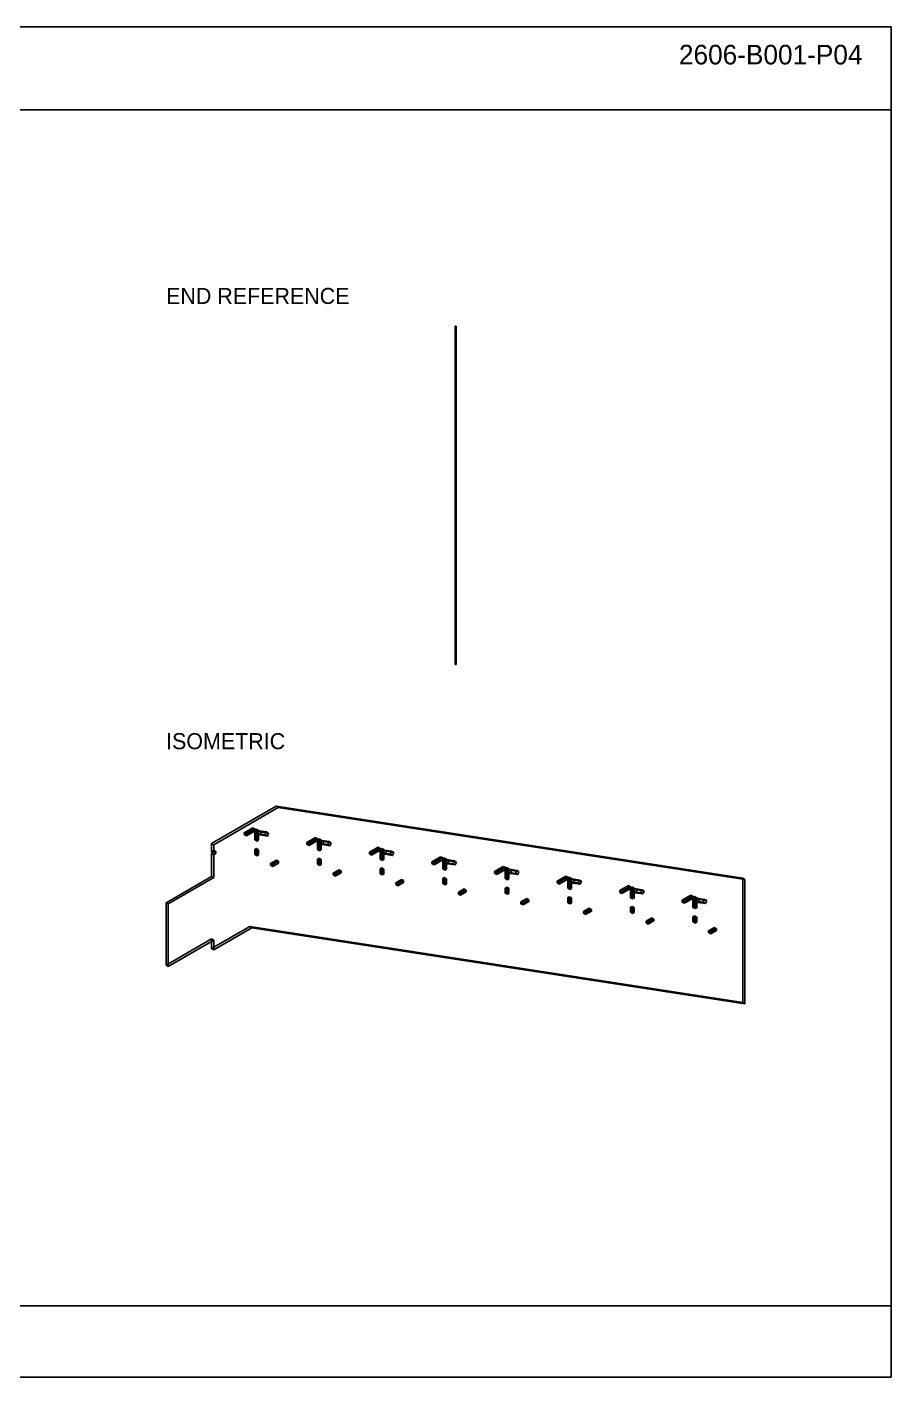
# Model space of a CAD drawing. Header units: inches. Extents: x 0.5 to 33.5, y 0.5 to 21.5.
# Drawn here: x 20.05 to 33.53, y 0.47 to 21.53 of the extents above; entities that cross this region are included whole.
import ezdxf
from ezdxf.enums import TextEntityAlignment as Align

# ---------------------------------------------------------------- set-up
doc = ezdxf.new("R2010")
doc.units = ezdxf.units.IN
doc.header["$MEASUREMENT"] = 0

msp = doc.modelspace()

# ---------------------------------------------------------------- linework, layer by layer
at = {"layer": 'OUTLINE'}
for p, q in [((0.472, 21.528), (33.528, 21.528)), ((33.528, 21.528), (33.528, 0.472)), ((0.472, 20.236), (33.528, 20.236)), ((26.728, 16.636), (26.728, 16.861)), ((26.728, 16.861), (26.744, 16.861)), ((26.728, 16.568), (26.728, 16.861)), ((26.744, 16.636), (26.744, 16.861)), ((26.744, 16.568), (26.744, 16.861)), ((26.728, 16.686), (26.744, 16.686)), ((26.728, 16.657), (26.728, 16.686)), ((26.728, 16.27), (26.728, 16.686)), ((26.728, 16.657), (26.744, 16.657)), ((26.728, 16.643), (26.728, 16.657)), ((26.728, 16.65), (26.744, 16.65)), ((26.728, 16.568), (26.728, 16.65)), ((26.728, 16.636), (26.728, 16.65)), ((26.728, 16.643), (26.744, 16.643)), ((26.728, 16.636), (26.728, 16.643)), ((26.728, 16.636), (26.744, 16.636)), ((26.728, 16.343), (26.728, 16.636)), ((26.728, 16.636), (26.744, 16.636)), ((26.744, 16.657), (26.744, 16.686)), ((26.744, 16.27), (26.744, 16.686)), ((26.744, 16.643), (26.744, 16.657)), ((26.744, 16.568), (26.744, 16.65)), ((26.744, 16.636), (26.744, 16.65)), ((26.744, 16.636), (26.744, 16.643)), ((26.744, 16.343), (26.744, 16.636)), ((26.728, 16.568), (26.744, 16.568)), ((26.728, 16.446), (26.744, 16.446)), ((26.728, 16.391), (26.728, 16.446)), ((26.728, 16.44), (26.728, 16.446)), ((26.728, 16.44), (26.744, 16.44)), ((26.728, 16.384), (26.728, 16.44)), ((26.744, 16.391), (26.744, 16.446)), ((26.744, 16.44), (26.744, 16.446)), ((26.744, 16.384), (26.744, 16.44)), ((26.728, 16.391), (26.744, 16.391)), ((26.728, 16.384), (26.728, 16.391)), ((26.728, 16.384), (26.744, 16.384)), ((26.728, 16.366), (26.744, 16.366)), ((26.728, 16.356), (26.728, 16.366)), ((26.728, 16.33), (26.728, 16.366)), ((26.728, 16.356), (26.744, 16.356)), ((26.728, 16.32), (26.728, 16.356)), ((26.728, 16.343), (26.744, 16.343)), ((26.728, 16.307), (26.728, 16.343)), ((26.728, 16.33), (26.744, 16.33)), ((26.728, 16.32), (26.728, 16.33)), ((26.728, 16.327), (26.744, 16.327)), ((26.728, 16.327), (26.744, 16.327)), ((26.728, 16.327), (26.728, 16.327)), ((26.728, 16.26), (26.728, 16.327)), ((26.728, 16.26), (26.728, 16.327)), ((26.728, 16.32), (26.744, 16.32)), ((26.728, 16.307), (26.744, 16.307)), ((26.728, 16.061), (26.728, 16.307)), ((26.728, 16.295), (26.744, 16.295)), ((26.728, 16.286), (26.728, 16.295)), ((26.728, 16.277), (26.728, 16.295)), ((26.728, 16.286), (26.744, 16.286)), ((26.728, 16.267), (26.728, 16.286)), ((26.728, 16.277), (26.744, 16.277)), ((26.728, 16.267), (26.728, 16.277)), ((26.728, 16.27), (26.744, 16.27)), ((26.728, 12.032), (26.728, 16.27)), ((26.728, 16.267), (26.744, 16.267)), ((26.728, 16.26), (26.744, 16.26)), ((26.728, 16.26), (26.728, 16.26)), ((26.728, 16.26), (26.744, 16.26)), ((26.744, 16.384), (26.744, 16.391)), ((26.744, 16.356), (26.744, 16.366)), ((26.744, 16.33), (26.744, 16.366)), ((26.744, 16.32), (26.744, 16.356)), ((26.744, 16.307), (26.744, 16.343)), ((26.744, 16.32), (26.744, 16.33)), ((26.744, 16.327), (26.744, 16.327)), ((26.744, 16.26), (26.744, 16.327)), ((26.744, 16.26), (26.744, 16.327)), ((26.744, 16.061), (26.744, 16.307)), ((26.744, 16.286), (26.744, 16.295)), ((26.744, 16.277), (26.744, 16.295)), ((26.744, 16.267), (26.744, 16.286)), ((26.744, 16.267), (26.744, 16.277)), ((26.744, 12.032), (26.744, 16.27)), ((26.744, 16.26), (26.744, 16.26)), ((26.728, 16.112), (26.744, 16.112)), ((26.728, 16.074), (26.728, 16.112)), ((26.728, 16.105), (26.728, 16.112)), ((26.728, 16.105), (26.744, 16.105)), ((26.728, 16.068), (26.728, 16.105)), ((26.728, 16.074), (26.744, 16.074)), ((26.728, 16.068), (26.728, 16.074)), ((26.728, 16.068), (26.744, 16.068)), ((26.728, 16.061), (26.744, 16.061)), ((26.728, 11.583), (26.728, 16.061)), ((26.744, 16.074), (26.744, 16.112)), ((26.744, 16.105), (26.744, 16.112)), ((26.744, 16.068), (26.744, 16.105)), ((26.744, 16.068), (26.744, 16.074)), ((26.744, 11.583), (26.744, 16.061)), ((26.728, 15.878), (26.744, 15.878)), ((26.728, 15.822), (26.728, 15.878)), ((26.728, 15.872), (26.728, 15.878)), ((26.728, 15.872), (26.744, 15.872)), ((26.728, 15.816), (26.728, 15.872)), ((26.728, 15.822), (26.744, 15.822)), ((26.728, 15.816), (26.728, 15.822)), ((26.728, 15.816), (26.744, 15.816)), ((26.728, 15.797), (26.744, 15.797)), ((26.728, 15.787), (26.728, 15.797)), ((26.728, 15.761), (26.728, 15.797)), ((26.744, 15.822), (26.744, 15.878)), ((26.744, 15.872), (26.744, 15.878)), ((26.744, 15.816), (26.744, 15.872)), ((26.744, 15.816), (26.744, 15.822)), ((26.744, 15.787), (26.744, 15.797)), ((26.744, 15.761), (26.744, 15.797)), ((26.728, 15.787), (26.744, 15.787)), ((26.728, 15.751), (26.728, 15.787)), ((26.728, 15.761), (26.744, 15.761)), ((26.728, 15.751), (26.728, 15.761)), ((26.728, 15.759), (26.744, 15.759)), ((26.728, 15.758), (26.728, 15.759)), ((26.728, 15.692), (26.728, 15.759)), ((26.728, 15.758), (26.744, 15.758)), ((26.728, 15.692), (26.728, 15.758)), ((26.728, 15.751), (26.744, 15.751)), ((26.728, 15.727), (26.744, 15.727)), ((26.728, 15.717), (26.728, 15.727)), ((26.728, 15.709), (26.728, 15.727)), ((26.728, 15.717), (26.744, 15.717)), ((26.728, 15.699), (26.728, 15.717)), ((26.728, 15.709), (26.744, 15.709)), ((26.728, 15.699), (26.728, 15.709)), ((26.728, 15.699), (26.744, 15.699)), ((26.728, 15.692), (26.744, 15.692)), ((26.728, 15.692), (26.728, 15.692)), ((26.728, 15.692), (26.744, 15.692)), ((26.744, 15.751), (26.744, 15.787)), ((26.744, 15.751), (26.744, 15.761)), ((26.744, 15.758), (26.744, 15.759)), ((26.744, 15.692), (26.744, 15.759)), ((26.744, 15.692), (26.744, 15.758)), ((26.744, 15.717), (26.744, 15.727)), ((26.744, 15.709), (26.744, 15.727)), ((26.744, 15.699), (26.744, 15.717)), ((26.744, 15.699), (26.744, 15.709)), ((26.744, 15.692), (26.744, 15.692)), ((26.728, 15.543), (26.744, 15.543)), ((26.728, 15.506), (26.728, 15.543)), ((26.728, 15.537), (26.728, 15.543)), ((26.728, 15.537), (26.744, 15.537)), ((26.728, 15.5), (26.728, 15.537)), ((26.728, 15.506), (26.744, 15.506)), ((26.728, 15.5), (26.728, 15.506)), ((26.728, 15.5), (26.744, 15.5)), ((26.744, 15.506), (26.744, 15.543)), ((26.744, 15.537), (26.744, 15.543)), ((26.744, 15.5), (26.744, 15.537)), ((26.744, 15.5), (26.744, 15.506)), ((26.728, 15.31), (26.744, 15.31)), ((26.728, 15.254), (26.728, 15.31)), ((26.728, 15.303), (26.728, 15.31)), ((26.728, 15.303), (26.744, 15.303)), ((26.728, 15.247), (26.728, 15.303)), ((26.728, 15.254), (26.744, 15.254)), ((26.728, 15.247), (26.728, 15.254)), ((26.728, 15.247), (26.744, 15.247)), ((26.728, 15.229), (26.744, 15.229)), ((26.728, 15.219), (26.728, 15.229)), ((26.728, 15.193), (26.728, 15.229)), ((26.728, 15.219), (26.744, 15.219)), ((26.728, 15.183), (26.728, 15.219)), ((26.728, 15.193), (26.744, 15.193)), ((26.728, 15.183), (26.728, 15.193)), ((26.728, 15.19), (26.744, 15.19)), ((26.728, 15.19), (26.744, 15.19)), ((26.728, 15.19), (26.728, 15.19)), ((26.728, 15.123), (26.728, 15.19)), ((26.728, 15.124), (26.728, 15.19)), ((26.728, 15.183), (26.744, 15.183)), ((26.744, 15.254), (26.744, 15.31)), ((26.744, 15.303), (26.744, 15.31)), ((26.744, 15.247), (26.744, 15.303)), ((26.744, 15.247), (26.744, 15.254)), ((26.744, 15.219), (26.744, 15.229)), ((26.744, 15.193), (26.744, 15.229)), ((26.744, 15.183), (26.744, 15.219)), ((26.744, 15.183), (26.744, 15.193)), ((26.744, 15.19), (26.744, 15.19)), ((26.744, 15.123), (26.744, 15.19)), ((26.744, 15.124), (26.744, 15.19)), ((26.728, 15.159), (26.744, 15.159)), ((26.728, 15.149), (26.728, 15.159)), ((26.728, 15.141), (26.728, 15.159)), ((26.728, 15.149), (26.744, 15.149)), ((26.728, 15.131), (26.728, 15.149)), ((26.728, 15.141), (26.744, 15.141)), ((26.728, 15.131), (26.728, 15.141)), ((26.728, 15.131), (26.744, 15.131)), ((26.728, 15.123), (26.728, 15.124)), ((26.728, 15.124), (26.744, 15.124)), ((26.728, 15.123), (26.744, 15.123)), ((26.728, 14.975), (26.744, 14.975)), ((26.728, 14.938), (26.728, 14.975)), ((26.728, 14.969), (26.728, 14.975)), ((26.728, 14.969), (26.744, 14.969)), ((26.728, 14.931), (26.728, 14.969)), ((26.744, 15.149), (26.744, 15.159)), ((26.744, 15.141), (26.744, 15.159)), ((26.744, 15.131), (26.744, 15.149)), ((26.744, 15.131), (26.744, 15.141)), ((26.744, 15.123), (26.744, 15.124)), ((26.744, 14.938), (26.744, 14.975)), ((26.744, 14.969), (26.744, 14.975)), ((26.744, 14.931), (26.744, 14.969)), ((26.728, 14.938), (26.744, 14.938)), ((26.728, 14.931), (26.728, 14.938)), ((26.728, 14.931), (26.744, 14.931)), ((26.728, 14.741), (26.744, 14.741)), ((26.728, 14.686), (26.728, 14.741)), ((26.728, 14.735), (26.728, 14.741)), ((26.744, 14.931), (26.744, 14.938)), ((26.744, 14.686), (26.744, 14.741)), ((26.744, 14.735), (26.744, 14.741)), ((26.728, 14.735), (26.744, 14.735)), ((26.728, 14.679), (26.728, 14.735)), ((26.728, 14.686), (26.744, 14.686)), ((26.728, 14.679), (26.728, 14.686)), ((26.728, 14.679), (26.744, 14.679)), ((26.728, 14.661), (26.744, 14.661)), ((26.728, 14.651), (26.728, 14.661)), ((26.728, 14.625), (26.728, 14.661)), ((26.728, 14.651), (26.744, 14.651)), ((26.728, 14.615), (26.728, 14.651)), ((26.728, 14.625), (26.744, 14.625)), ((26.728, 14.615), (26.728, 14.625)), ((26.728, 14.622), (26.728, 14.622)), ((26.728, 14.622), (26.744, 14.622)), ((26.728, 14.622), (26.744, 14.622)), ((26.728, 14.555), (26.728, 14.622)), ((26.728, 14.555), (26.728, 14.622)), ((26.728, 14.615), (26.744, 14.615)), ((26.728, 14.59), (26.744, 14.59)), ((26.728, 14.581), (26.728, 14.59)), ((26.728, 14.572), (26.728, 14.59)), ((26.728, 14.581), (26.744, 14.581)), ((26.728, 14.562), (26.728, 14.581)), ((26.728, 14.572), (26.744, 14.572)), ((26.728, 14.562), (26.728, 14.572)), ((26.728, 14.562), (26.744, 14.562)), ((26.728, 14.555), (26.744, 14.555)), ((26.728, 14.555), (26.744, 14.555)), ((26.728, 14.555), (26.728, 14.555)), ((26.744, 14.679), (26.744, 14.735)), ((26.744, 14.679), (26.744, 14.686)), ((26.744, 14.651), (26.744, 14.661)), ((26.744, 14.625), (26.744, 14.661)), ((26.744, 14.615), (26.744, 14.651)), ((26.744, 14.615), (26.744, 14.625)), ((26.744, 14.622), (26.744, 14.622)), ((26.744, 14.555), (26.744, 14.622)), ((26.744, 14.555), (26.744, 14.622)), ((26.744, 14.581), (26.744, 14.59)), ((26.744, 14.572), (26.744, 14.59)), ((26.744, 14.562), (26.744, 14.581)), ((26.744, 14.562), (26.744, 14.572)), ((26.744, 14.555), (26.744, 14.555)), ((26.728, 14.407), (26.744, 14.407)), ((26.728, 14.369), (26.728, 14.407)), ((26.728, 14.4), (26.728, 14.407)), ((26.728, 14.4), (26.744, 14.4)), ((26.728, 14.363), (26.728, 14.4)), ((26.728, 14.369), (26.744, 14.369)), ((26.728, 14.363), (26.728, 14.369)), ((26.728, 14.363), (26.744, 14.363)), ((26.744, 14.369), (26.744, 14.407)), ((26.744, 14.4), (26.744, 14.407)), ((26.744, 14.363), (26.744, 14.4)), ((26.744, 14.363), (26.744, 14.369)), ((26.728, 14.173), (26.744, 14.173)), ((26.728, 14.117), (26.728, 14.173)), ((26.728, 14.167), (26.728, 14.173)), ((26.728, 14.167), (26.744, 14.167)), ((26.728, 14.111), (26.728, 14.167)), ((26.728, 14.117), (26.744, 14.117)), ((26.728, 14.111), (26.728, 14.117)), ((26.728, 14.111), (26.744, 14.111)), ((26.744, 14.117), (26.744, 14.173)), ((26.744, 14.167), (26.744, 14.173)), ((26.744, 14.111), (26.744, 14.167)), ((26.744, 14.111), (26.744, 14.117)), ((26.728, 14.092), (26.744, 14.092)), ((26.728, 14.082), (26.728, 14.092)), ((26.728, 14.056), (26.728, 14.092)), ((26.728, 14.082), (26.744, 14.082)), ((26.728, 14.046), (26.728, 14.082)), ((26.728, 14.056), (26.744, 14.056)), ((26.728, 14.046), (26.728, 14.056)), ((26.728, 14.054), (26.744, 14.054)), ((26.728, 14.053), (26.728, 14.054)), ((26.728, 13.987), (26.728, 14.054)), ((26.728, 14.053), (26.744, 14.053)), ((26.728, 13.987), (26.728, 14.053)), ((26.728, 14.046), (26.744, 14.046)), ((26.728, 14.022), (26.744, 14.022)), ((26.728, 14.012), (26.728, 14.022)), ((26.728, 14.004), (26.728, 14.022)), ((26.728, 14.012), (26.744, 14.012)), ((26.728, 13.994), (26.728, 14.012)), ((26.728, 14.004), (26.744, 14.004)), ((26.728, 13.994), (26.728, 14.004)), ((26.728, 13.994), (26.744, 13.994)), ((26.728, 13.987), (26.744, 13.987)), ((26.728, 13.987), (26.728, 13.987)), ((26.728, 13.987), (26.744, 13.987)), ((26.744, 14.082), (26.744, 14.092)), ((26.744, 14.056), (26.744, 14.092)), ((26.744, 14.046), (26.744, 14.082)), ((26.744, 14.046), (26.744, 14.056)), ((26.744, 14.053), (26.744, 14.054)), ((26.744, 13.987), (26.744, 14.054)), ((26.744, 13.987), (26.744, 14.053)), ((26.744, 14.012), (26.744, 14.022)), ((26.744, 14.004), (26.744, 14.022)), ((26.744, 13.994), (26.744, 14.012)), ((26.744, 13.994), (26.744, 14.004)), ((26.744, 13.987), (26.744, 13.987)), ((26.728, 13.838), (26.744, 13.838)), ((26.728, 13.801), (26.728, 13.838)), ((26.728, 13.832), (26.728, 13.838)), ((26.728, 13.832), (26.744, 13.832)), ((26.728, 13.795), (26.728, 13.832)), ((26.728, 13.801), (26.744, 13.801)), ((26.728, 13.795), (26.728, 13.801)), ((26.728, 13.795), (26.744, 13.795)), ((26.744, 13.801), (26.744, 13.838)), ((26.744, 13.832), (26.744, 13.838)), ((26.744, 13.795), (26.744, 13.832)), ((26.744, 13.795), (26.744, 13.801)), ((26.728, 13.605), (26.744, 13.605)), ((26.728, 13.549), (26.728, 13.605)), ((26.728, 13.598), (26.728, 13.605)), ((26.728, 13.598), (26.744, 13.598)), ((26.728, 13.542), (26.728, 13.598)), ((26.728, 13.549), (26.744, 13.549)), ((26.728, 13.542), (26.728, 13.549)), ((26.728, 13.542), (26.744, 13.542)), ((26.728, 13.524), (26.744, 13.524)), ((26.728, 13.514), (26.728, 13.524)), ((26.728, 13.488), (26.728, 13.524)), ((26.728, 13.514), (26.744, 13.514)), ((26.728, 13.478), (26.728, 13.514)), ((26.728, 13.488), (26.744, 13.488)), ((26.728, 13.478), (26.728, 13.488)), ((26.728, 13.485), (26.744, 13.485)), ((26.728, 13.485), (26.744, 13.485)), ((26.728, 13.485), (26.728, 13.485)), ((26.728, 13.418), (26.728, 13.485)), ((26.728, 13.419), (26.728, 13.485)), ((26.728, 13.478), (26.744, 13.478)), ((26.744, 13.549), (26.744, 13.605)), ((26.744, 13.598), (26.744, 13.605)), ((26.744, 13.542), (26.744, 13.598)), ((26.744, 13.542), (26.744, 13.549)), ((26.744, 13.514), (26.744, 13.524)), ((26.744, 13.488), (26.744, 13.524)), ((26.744, 13.478), (26.744, 13.514)), ((26.744, 13.478), (26.744, 13.488)), ((26.744, 13.485), (26.744, 13.485)), ((26.744, 13.418), (26.744, 13.485)), ((26.744, 13.419), (26.744, 13.485)), ((26.728, 13.454), (26.744, 13.454)), ((26.728, 13.444), (26.728, 13.454)), ((26.728, 13.436), (26.728, 13.454)), ((26.728, 13.444), (26.744, 13.444)), ((26.728, 13.426), (26.728, 13.444)), ((26.728, 13.436), (26.744, 13.436)), ((26.728, 13.426), (26.728, 13.436)), ((26.728, 13.426), (26.744, 13.426)), ((26.728, 13.418), (26.728, 13.419)), ((26.728, 13.419), (26.744, 13.419)), ((26.728, 13.418), (26.744, 13.418)), ((26.728, 13.27), (26.744, 13.27)), ((26.728, 13.233), (26.728, 13.27)), ((26.728, 13.264), (26.728, 13.27)), ((26.744, 13.444), (26.744, 13.454)), ((26.744, 13.436), (26.744, 13.454)), ((26.744, 13.426), (26.744, 13.444)), ((26.744, 13.426), (26.744, 13.436)), ((26.744, 13.418), (26.744, 13.419)), ((26.744, 13.233), (26.744, 13.27)), ((26.744, 13.264), (26.744, 13.27)), ((26.728, 13.264), (26.744, 13.264)), ((26.728, 13.226), (26.728, 13.264)), ((26.728, 13.233), (26.744, 13.233)), ((26.728, 13.226), (26.728, 13.233)), ((26.728, 13.226), (26.744, 13.226)), ((26.744, 13.226), (26.744, 13.264)), ((26.744, 13.226), (26.744, 13.233)), ((26.728, 13.036), (26.744, 13.036)), ((26.728, 12.981), (26.728, 13.036)), ((26.728, 13.03), (26.728, 13.036)), ((26.728, 13.03), (26.744, 13.03)), ((26.728, 12.974), (26.728, 13.03)), ((26.728, 12.981), (26.744, 12.981)), ((26.728, 12.974), (26.728, 12.981)), ((26.728, 12.974), (26.744, 12.974)), ((26.728, 12.956), (26.744, 12.956)), ((26.728, 12.946), (26.728, 12.956)), ((26.728, 12.92), (26.728, 12.956)), ((26.728, 12.946), (26.744, 12.946)), ((26.728, 12.91), (26.728, 12.946)), ((26.728, 12.92), (26.744, 12.92)), ((26.728, 12.91), (26.728, 12.92)), ((26.728, 12.917), (26.744, 12.917)), ((26.728, 12.917), (26.744, 12.917)), ((26.728, 12.917), (26.728, 12.917)), ((26.728, 12.85), (26.728, 12.917)), ((26.728, 12.85), (26.728, 12.917)), ((26.728, 12.91), (26.744, 12.91)), ((26.728, 12.885), (26.744, 12.885)), ((26.728, 12.876), (26.728, 12.885)), ((26.728, 12.867), (26.728, 12.885)), ((26.728, 12.876), (26.744, 12.876)), ((26.728, 12.857), (26.728, 12.876)), ((26.728, 12.867), (26.744, 12.867)), ((26.728, 12.857), (26.728, 12.867)), ((26.728, 12.857), (26.744, 12.857)), ((26.728, 12.85), (26.744, 12.85)), ((26.728, 12.85), (26.728, 12.85)), ((26.728, 12.85), (26.744, 12.85)), ((26.744, 12.981), (26.744, 13.036)), ((26.744, 13.03), (26.744, 13.036)), ((26.744, 12.974), (26.744, 13.03)), ((26.744, 12.974), (26.744, 12.981)), ((26.744, 12.946), (26.744, 12.956)), ((26.744, 12.92), (26.744, 12.956)), ((26.744, 12.91), (26.744, 12.946)), ((26.744, 12.91), (26.744, 12.92)), ((26.744, 12.917), (26.744, 12.917)), ((26.744, 12.85), (26.744, 12.917)), ((26.744, 12.85), (26.744, 12.917)), ((26.744, 12.876), (26.744, 12.885)), ((26.744, 12.867), (26.744, 12.885)), ((26.744, 12.857), (26.744, 12.876)), ((26.744, 12.857), (26.744, 12.867)), ((26.744, 12.85), (26.744, 12.85)), ((26.728, 12.702), (26.744, 12.702)), ((26.728, 12.664), (26.728, 12.702)), ((26.728, 12.695), (26.728, 12.702)), ((26.728, 12.695), (26.744, 12.695)), ((26.728, 12.658), (26.728, 12.695)), ((26.728, 12.664), (26.744, 12.664)), ((26.728, 12.658), (26.728, 12.664)), ((26.728, 12.658), (26.744, 12.658)), ((26.744, 12.664), (26.744, 12.702)), ((26.744, 12.695), (26.744, 12.702)), ((26.744, 12.658), (26.744, 12.695)), ((26.744, 12.658), (26.744, 12.664)), ((26.728, 12.468), (26.744, 12.468)), ((26.728, 12.412), (26.728, 12.468)), ((26.728, 12.462), (26.728, 12.468)), ((26.728, 12.462), (26.744, 12.462)), ((26.728, 12.406), (26.728, 12.462)), ((26.744, 12.412), (26.744, 12.468)), ((26.744, 12.462), (26.744, 12.468)), ((26.744, 12.406), (26.744, 12.462)), ((26.728, 12.412), (26.744, 12.412)), ((26.728, 12.406), (26.728, 12.412)), ((26.728, 12.406), (26.744, 12.406)), ((26.728, 12.387), (26.744, 12.387)), ((26.728, 12.377), (26.728, 12.387)), ((26.728, 12.351), (26.728, 12.387)), ((26.728, 12.377), (26.744, 12.377)), ((26.728, 12.341), (26.728, 12.377)), ((26.728, 12.351), (26.744, 12.351)), ((26.728, 12.341), (26.728, 12.351)), ((26.728, 12.349), (26.744, 12.349)), ((26.728, 12.348), (26.728, 12.349)), ((26.728, 12.282), (26.728, 12.349)), ((26.728, 12.348), (26.744, 12.348)), ((26.728, 12.282), (26.728, 12.348)), ((26.728, 12.341), (26.744, 12.341)), ((26.728, 12.317), (26.744, 12.317)), ((26.728, 12.307), (26.728, 12.317)), ((26.728, 12.299), (26.728, 12.317)), ((26.728, 12.307), (26.744, 12.307)), ((26.728, 12.289), (26.728, 12.307)), ((26.728, 12.299), (26.744, 12.299)), ((26.728, 12.289), (26.728, 12.299)), ((26.728, 12.289), (26.744, 12.289)), ((26.728, 12.282), (26.744, 12.282)), ((26.728, 12.282), (26.744, 12.282)), ((26.728, 12.282), (26.728, 12.282)), ((26.744, 12.406), (26.744, 12.412)), ((26.744, 12.377), (26.744, 12.387)), ((26.744, 12.351), (26.744, 12.387)), ((26.744, 12.341), (26.744, 12.377)), ((26.744, 12.341), (26.744, 12.351)), ((26.744, 12.348), (26.744, 12.349)), ((26.744, 12.282), (26.744, 12.349)), ((26.744, 12.282), (26.744, 12.348)), ((26.744, 12.307), (26.744, 12.317)), ((26.744, 12.299), (26.744, 12.317)), ((26.744, 12.289), (26.744, 12.307)), ((26.744, 12.289), (26.744, 12.299)), ((26.744, 12.282), (26.744, 12.282)), ((26.728, 12.133), (26.744, 12.133)), ((26.728, 12.096), (26.728, 12.133)), ((26.728, 12.127), (26.728, 12.133)), ((26.728, 12.127), (26.744, 12.127)), ((26.728, 12.09), (26.728, 12.127)), ((26.728, 12.096), (26.744, 12.096)), ((26.728, 12.09), (26.728, 12.096)), ((26.728, 12.09), (26.744, 12.09)), ((26.728, 12.032), (26.744, 12.032)), ((26.728, 11.583), (26.728, 12.032)), ((26.744, 12.096), (26.744, 12.133)), ((26.744, 12.127), (26.744, 12.133)), ((26.744, 12.09), (26.744, 12.127)), ((26.744, 12.09), (26.744, 12.096)), ((26.744, 11.583), (26.744, 12.032)), ((26.728, 11.583), (26.744, 11.583)), ((23.938, 9.373), (22.932, 8.792)), ((23.972, 9.354), (22.965, 8.773)), ((23.938, 9.373), (23.972, 9.354)), ((31.217, 8.253), (23.938, 9.373)), ((31.25, 8.234), (23.972, 9.354)), ((23.576, 9.037), (23.441, 8.959)), ((23.576, 9.009), (23.441, 8.931)), ((23.441, 8.959), (23.475, 8.94)), ((23.441, 8.931), (23.441, 8.959)), ((23.441, 8.931), (23.475, 8.912)), ((23.609, 9.018), (23.475, 8.94)), ((23.609, 8.99), (23.475, 8.912)), ((23.475, 8.912), (23.475, 8.94)), ((23.576, 9.037), (23.609, 9.018)), ((23.576, 9.009), (23.576, 9.037)), ((23.576, 9.009), (23.609, 8.99)), ((23.632, 9.018), (23.608, 9.004)), ((23.608, 9.004), (23.641, 8.985)), ((23.608, 8.848), (23.608, 9.004)), ((23.632, 8.862), (23.608, 8.848)), ((23.608, 8.848), (23.641, 8.829)), ((23.609, 8.99), (23.609, 9.018)), ((23.632, 9.018), (23.665, 8.998)), ((23.632, 8.862), (23.632, 9.018)), ((23.632, 8.862), (23.665, 8.843)), ((23.665, 8.998), (23.641, 8.985)), ((23.641, 8.829), (23.641, 8.985)), ((23.654, 8.945), (23.673, 8.991)), ((23.654, 8.945), (23.687, 8.926)), ((23.769, 8.927), (23.654, 8.945)), ((23.665, 8.843), (23.665, 8.998)), ((23.673, 8.991), (23.706, 8.972)), ((23.788, 8.974), (23.673, 8.991)), ((23.687, 8.926), (23.706, 8.972)), ((23.802, 8.908), (23.687, 8.926)), ((23.821, 8.954), (23.706, 8.972)), ((23.769, 8.927), (23.788, 8.974)), ((23.769, 8.927), (23.802, 8.908)), ((23.788, 8.974), (23.821, 8.954)), ((23.802, 8.908), (23.821, 8.954)), ((24.552, 8.887), (24.417, 8.809)), ((24.552, 8.859), (24.417, 8.781)), ((24.585, 8.868), (24.451, 8.79)), ((24.552, 8.887), (24.585, 8.868)), ((24.552, 8.859), (24.552, 8.887)), ((24.552, 8.859), (24.585, 8.84)), ((24.608, 8.868), (24.584, 8.854)), ((24.584, 8.854), (24.617, 8.834)), ((24.584, 8.698), (24.584, 8.854)), ((24.585, 8.84), (24.585, 8.868)), ((24.608, 8.868), (24.641, 8.848)), ((24.608, 8.712), (24.608, 8.868)), ((24.641, 8.848), (24.617, 8.834)), ((24.641, 8.693), (24.641, 8.848)), ((22.932, 8.792), (22.965, 8.773)), ((22.932, 8.665), (22.932, 8.792)), ((22.966, 8.685), (22.932, 8.665)), ((22.932, 8.665), (22.965, 8.646)), ((22.966, 8.657), (22.932, 8.637)), ((22.932, 8.637), (22.965, 8.618)), ((22.932, 8.28), (22.932, 8.637)), ((22.965, 8.646), (22.965, 8.773)), ((22.999, 8.666), (22.965, 8.646)), ((22.999, 8.638), (22.965, 8.618)), ((22.966, 8.685), (22.999, 8.666)), ((22.966, 8.657), (22.966, 8.685)), ((22.966, 8.657), (22.999, 8.638)), ((22.999, 8.638), (22.999, 8.666)), ((23.632, 8.714), (23.608, 8.7)), ((23.608, 8.7), (23.641, 8.681)), ((23.608, 8.621), (23.608, 8.7)), ((23.632, 8.635), (23.608, 8.621)), ((23.632, 8.714), (23.665, 8.695)), ((23.632, 8.635), (23.632, 8.714)), ((23.632, 8.635), (23.665, 8.616)), ((23.665, 8.843), (23.641, 8.829)), ((23.665, 8.695), (23.641, 8.681)), ((23.641, 8.602), (23.641, 8.681)), ((23.665, 8.616), (23.665, 8.695)), ((24.417, 8.809), (24.451, 8.79)), ((24.417, 8.781), (24.417, 8.809)), ((24.417, 8.781), (24.451, 8.762)), ((24.585, 8.84), (24.451, 8.762)), ((24.451, 8.762), (24.451, 8.79)), ((24.608, 8.712), (24.584, 8.698)), ((24.584, 8.698), (24.617, 8.679)), ((24.608, 8.712), (24.641, 8.693)), ((24.617, 8.679), (24.617, 8.834)), ((24.641, 8.693), (24.617, 8.679)), ((24.63, 8.795), (24.649, 8.841)), ((24.63, 8.795), (24.663, 8.776)), ((24.745, 8.777), (24.63, 8.795)), ((24.649, 8.841), (24.682, 8.822)), ((24.764, 8.823), (24.649, 8.841)), ((24.663, 8.776), (24.682, 8.822)), ((24.778, 8.758), (24.663, 8.776)), ((24.797, 8.804), (24.682, 8.822)), ((24.745, 8.777), (24.764, 8.823)), ((24.745, 8.777), (24.778, 8.758)), ((24.764, 8.823), (24.797, 8.804)), ((24.778, 8.758), (24.797, 8.804)), ((25.528, 8.737), (25.393, 8.659)), ((25.528, 8.709), (25.393, 8.631)), ((25.393, 8.659), (25.427, 8.639)), ((25.393, 8.631), (25.393, 8.659)), ((25.561, 8.717), (25.427, 8.639)), ((25.561, 8.69), (25.427, 8.612)), ((25.427, 8.612), (25.427, 8.639)), ((25.528, 8.737), (25.561, 8.717)), ((25.528, 8.709), (25.528, 8.737)), ((25.528, 8.709), (25.561, 8.69)), ((25.584, 8.717), (25.56, 8.704)), ((25.56, 8.704), (25.593, 8.684)), ((25.56, 8.548), (25.56, 8.704)), ((25.561, 8.69), (25.561, 8.717)), ((25.584, 8.717), (25.617, 8.698)), ((25.584, 8.562), (25.584, 8.717)), ((25.617, 8.698), (25.593, 8.684)), ((25.593, 8.529), (25.593, 8.684)), ((25.606, 8.645), (25.625, 8.691)), ((25.606, 8.645), (25.639, 8.626)), ((25.721, 8.627), (25.606, 8.645)), ((25.617, 8.542), (25.617, 8.698)), ((25.625, 8.691), (25.658, 8.672)), ((25.74, 8.673), (25.625, 8.691)), ((25.639, 8.626), (25.658, 8.672)), ((25.773, 8.654), (25.658, 8.672)), ((25.721, 8.627), (25.74, 8.673)), ((25.74, 8.673), (25.773, 8.654)), ((25.754, 8.608), (25.773, 8.654)), ((22.965, 8.261), (22.965, 8.618)), ((23.608, 8.621), (23.641, 8.602)), ((23.665, 8.616), (23.641, 8.602)), ((23.942, 8.535), (23.852, 8.482)), ((23.942, 8.507), (23.852, 8.455)), ((23.852, 8.482), (23.885, 8.463)), ((23.852, 8.455), (23.852, 8.482)), ((23.852, 8.455), (23.885, 8.435)), ((23.975, 8.515), (23.885, 8.463)), ((23.975, 8.488), (23.885, 8.435)), ((23.885, 8.435), (23.885, 8.463)), ((23.942, 8.535), (23.975, 8.515)), ((23.942, 8.507), (23.942, 8.535)), ((23.942, 8.507), (23.975, 8.488)), ((23.975, 8.488), (23.975, 8.515)), ((24.608, 8.564), (24.584, 8.55)), ((24.584, 8.55), (24.617, 8.531)), ((24.584, 8.471), (24.584, 8.55)), ((24.608, 8.485), (24.584, 8.471)), ((24.584, 8.471), (24.617, 8.452)), ((24.608, 8.564), (24.641, 8.544)), ((24.608, 8.485), (24.608, 8.564)), ((24.608, 8.485), (24.641, 8.466)), ((24.641, 8.544), (24.617, 8.531)), ((24.617, 8.452), (24.617, 8.531)), ((24.641, 8.466), (24.617, 8.452)), ((24.641, 8.466), (24.641, 8.544)), ((25.393, 8.631), (25.427, 8.612)), ((25.584, 8.562), (25.56, 8.548)), ((25.56, 8.548), (25.593, 8.529)), ((25.584, 8.562), (25.617, 8.542)), ((25.617, 8.542), (25.593, 8.529)), ((25.754, 8.608), (25.639, 8.626)), ((25.721, 8.627), (25.754, 8.608)), ((26.504, 8.586), (26.369, 8.508)), ((26.504, 8.559), (26.369, 8.481)), ((26.369, 8.508), (26.403, 8.489)), ((26.369, 8.481), (26.369, 8.508)), ((26.369, 8.481), (26.403, 8.462)), ((26.537, 8.567), (26.403, 8.489)), ((26.537, 8.539), (26.403, 8.462)), ((26.403, 8.462), (26.403, 8.489)), ((26.504, 8.586), (26.537, 8.567)), ((26.504, 8.559), (26.504, 8.586)), ((26.504, 8.559), (26.537, 8.539)), ((26.56, 8.567), (26.536, 8.553)), ((26.536, 8.553), (26.569, 8.534)), ((26.536, 8.398), (26.536, 8.553)), ((26.537, 8.539), (26.537, 8.567)), ((26.56, 8.567), (26.593, 8.548)), ((26.56, 8.411), (26.56, 8.567)), ((26.593, 8.548), (26.569, 8.534)), ((26.569, 8.378), (26.569, 8.534)), ((26.582, 8.495), (26.601, 8.541)), ((26.582, 8.495), (26.615, 8.475)), ((26.697, 8.477), (26.582, 8.495)), ((26.593, 8.392), (26.593, 8.548)), ((26.601, 8.541), (26.634, 8.522)), ((26.716, 8.523), (26.601, 8.541)), ((26.615, 8.475), (26.634, 8.522)), ((26.73, 8.458), (26.615, 8.475)), ((26.749, 8.504), (26.634, 8.522)), ((26.697, 8.477), (26.716, 8.523)), ((26.697, 8.477), (26.73, 8.458)), ((26.716, 8.523), (26.749, 8.504)), ((26.73, 8.458), (26.749, 8.504)), ((27.48, 8.436), (27.345, 8.358)), ((27.48, 8.436), (27.513, 8.417)), ((27.48, 8.409), (27.48, 8.436)), ((22.932, 8.28), (22.222, 7.87)), ((22.965, 8.261), (22.255, 7.851)), ((22.932, 8.28), (22.965, 8.261)), ((24.918, 8.384), (24.828, 8.332)), ((24.918, 8.357), (24.828, 8.304)), ((24.828, 8.332), (24.861, 8.313)), ((24.828, 8.304), (24.828, 8.332)), ((24.828, 8.304), (24.861, 8.285)), ((24.951, 8.365), (24.861, 8.313)), ((24.951, 8.337), (24.861, 8.285)), ((24.861, 8.285), (24.861, 8.313)), ((24.918, 8.384), (24.951, 8.365)), ((24.918, 8.357), (24.918, 8.384)), ((24.918, 8.357), (24.951, 8.337)), ((24.951, 8.337), (24.951, 8.365)), ((25.584, 8.413), (25.56, 8.4)), ((25.56, 8.4), (25.593, 8.38)), ((25.56, 8.321), (25.56, 8.4)), ((25.584, 8.335), (25.56, 8.321)), ((25.56, 8.321), (25.593, 8.302)), ((25.584, 8.413), (25.617, 8.394)), ((25.584, 8.335), (25.584, 8.413)), ((25.584, 8.335), (25.617, 8.315)), ((25.617, 8.394), (25.593, 8.38)), ((25.593, 8.302), (25.593, 8.38)), ((25.617, 8.315), (25.593, 8.302)), ((25.617, 8.315), (25.617, 8.394)), ((25.894, 8.234), (25.804, 8.182)), ((25.927, 8.215), (25.837, 8.163)), ((25.894, 8.234), (25.927, 8.215)), ((25.894, 8.207), (25.894, 8.234)), ((25.927, 8.187), (25.927, 8.215)), ((26.56, 8.411), (26.536, 8.398)), ((26.536, 8.398), (26.569, 8.378)), ((26.56, 8.263), (26.536, 8.249)), ((26.536, 8.249), (26.569, 8.23)), ((26.536, 8.171), (26.536, 8.249)), ((26.56, 8.411), (26.593, 8.392)), ((26.56, 8.263), (26.593, 8.244)), ((26.56, 8.184), (26.56, 8.263)), ((26.593, 8.392), (26.569, 8.378)), ((26.593, 8.244), (26.569, 8.23)), ((26.569, 8.151), (26.569, 8.23)), ((26.593, 8.165), (26.593, 8.244)), ((27.48, 8.409), (27.345, 8.331)), ((27.345, 8.358), (27.378, 8.339)), ((27.345, 8.331), (27.345, 8.358)), ((27.345, 8.331), (27.378, 8.311)), ((27.513, 8.417), (27.378, 8.339)), ((27.513, 8.389), (27.378, 8.311)), ((27.378, 8.311), (27.378, 8.339)), ((27.48, 8.409), (27.513, 8.389)), ((27.536, 8.417), (27.512, 8.403)), ((27.512, 8.403), (27.545, 8.384)), ((27.512, 8.247), (27.512, 8.403)), ((27.536, 8.261), (27.512, 8.247)), ((27.512, 8.247), (27.545, 8.228)), ((27.513, 8.389), (27.513, 8.417)), ((27.536, 8.417), (27.569, 8.398)), ((27.536, 8.261), (27.536, 8.417)), ((27.536, 8.261), (27.569, 8.242)), ((27.569, 8.398), (27.545, 8.384)), ((27.545, 8.228), (27.545, 8.384)), ((27.569, 8.242), (27.545, 8.228)), ((27.558, 8.344), (27.577, 8.391)), ((27.558, 8.344), (27.591, 8.325)), ((27.673, 8.327), (27.558, 8.344)), ((27.569, 8.242), (27.569, 8.398)), ((27.577, 8.391), (27.61, 8.371)), ((27.692, 8.373), (27.577, 8.391)), ((27.591, 8.325), (27.61, 8.371)), ((27.706, 8.308), (27.591, 8.325)), ((27.725, 8.354), (27.61, 8.371)), ((27.673, 8.327), (27.692, 8.373)), ((27.673, 8.327), (27.706, 8.308)), ((27.692, 8.373), (27.725, 8.354)), ((27.706, 8.308), (27.725, 8.354)), ((28.456, 8.286), (28.321, 8.208)), ((28.456, 8.258), (28.321, 8.18)), ((28.489, 8.267), (28.354, 8.189)), ((28.489, 8.239), (28.354, 8.161)), ((28.456, 8.286), (28.489, 8.267)), ((28.456, 8.258), (28.456, 8.286)), ((28.456, 8.258), (28.489, 8.239)), ((28.511, 8.267), (28.488, 8.253)), ((28.488, 8.253), (28.521, 8.234)), ((28.488, 8.097), (28.488, 8.253)), ((28.489, 8.239), (28.489, 8.267)), ((28.511, 8.267), (28.545, 8.248)), ((28.511, 8.111), (28.511, 8.267)), ((28.545, 8.248), (28.521, 8.234)), ((28.521, 8.078), (28.521, 8.234)), ((28.534, 8.194), (28.553, 8.24)), ((28.545, 8.092), (28.545, 8.248)), ((28.553, 8.24), (28.586, 8.221)), ((28.668, 8.223), (28.553, 8.24)), ((28.567, 8.175), (28.586, 8.221)), ((28.701, 8.203), (28.586, 8.221)), ((28.648, 8.177), (28.668, 8.223)), ((28.668, 8.223), (28.701, 8.203)), ((31.217, 8.253), (31.25, 8.234)), ((31.217, 6.313), (31.217, 8.253)), ((31.25, 6.294), (31.25, 8.234)), ((25.894, 8.207), (25.804, 8.154)), ((25.804, 8.182), (25.837, 8.163)), ((25.804, 8.154), (25.804, 8.182)), ((25.804, 8.154), (25.837, 8.135)), ((25.927, 8.187), (25.837, 8.135)), ((25.837, 8.135), (25.837, 8.163)), ((25.894, 8.207), (25.927, 8.187)), ((26.56, 8.184), (26.536, 8.171)), ((26.536, 8.171), (26.569, 8.151)), ((26.56, 8.184), (26.593, 8.165)), ((26.593, 8.165), (26.569, 8.151)), ((26.87, 8.084), (26.78, 8.032)), ((26.87, 8.056), (26.78, 8.004)), ((26.78, 8.032), (26.813, 8.013)), ((26.78, 8.004), (26.78, 8.032)), ((26.78, 8.004), (26.813, 7.985)), ((26.903, 8.065), (26.813, 8.013)), ((26.903, 8.037), (26.813, 7.985)), ((26.813, 7.985), (26.813, 8.013)), ((26.87, 8.084), (26.903, 8.065)), ((26.87, 8.056), (26.87, 8.084)), ((26.87, 8.056), (26.903, 8.037)), ((26.903, 8.037), (26.903, 8.065)), ((27.536, 8.113), (27.512, 8.099)), ((27.512, 8.099), (27.545, 8.08)), ((27.512, 8.02), (27.512, 8.099)), ((27.536, 8.034), (27.512, 8.02)), ((27.512, 8.02), (27.545, 8.001)), ((27.536, 8.113), (27.569, 8.094)), ((27.536, 8.034), (27.536, 8.113)), ((27.536, 8.034), (27.569, 8.015)), ((27.569, 8.094), (27.545, 8.08)), ((27.545, 8.001), (27.545, 8.08)), ((27.569, 8.015), (27.545, 8.001)), ((27.569, 8.015), (27.569, 8.094)), ((28.321, 8.208), (28.354, 8.189)), ((28.321, 8.18), (28.321, 8.208)), ((28.321, 8.18), (28.354, 8.161)), ((28.354, 8.161), (28.354, 8.189)), ((28.511, 8.111), (28.488, 8.097)), ((28.488, 8.097), (28.521, 8.078)), ((28.511, 8.111), (28.545, 8.092)), ((28.545, 8.092), (28.521, 8.078)), ((28.534, 8.194), (28.567, 8.175)), ((28.648, 8.177), (28.534, 8.194)), ((28.682, 8.157), (28.567, 8.175)), ((28.648, 8.177), (28.682, 8.157)), ((28.682, 8.157), (28.701, 8.203)), ((29.432, 8.136), (29.297, 8.058)), ((29.432, 8.108), (29.297, 8.03)), ((29.297, 8.058), (29.33, 8.039)), ((29.297, 8.03), (29.297, 8.058)), ((29.297, 8.03), (29.33, 8.011)), ((29.465, 8.117), (29.33, 8.039)), ((29.465, 8.089), (29.33, 8.011)), ((29.33, 8.011), (29.33, 8.039)), ((29.432, 8.136), (29.465, 8.117)), ((29.432, 8.108), (29.432, 8.136)), ((29.432, 8.108), (29.465, 8.089)), ((29.487, 8.117), (29.464, 8.103)), ((29.464, 8.103), (29.497, 8.084)), ((29.464, 7.947), (29.464, 8.103)), ((29.465, 8.089), (29.465, 8.117)), ((29.487, 8.117), (29.521, 8.097)), ((29.487, 7.961), (29.487, 8.117)), ((29.521, 8.097), (29.497, 8.084)), ((29.497, 7.928), (29.497, 8.084)), ((29.51, 8.044), (29.529, 8.09)), ((29.51, 8.044), (29.543, 8.025)), ((29.624, 8.026), (29.51, 8.044)), ((29.521, 7.942), (29.521, 8.097)), ((29.529, 8.09), (29.562, 8.071)), ((29.644, 8.073), (29.529, 8.09)), ((29.543, 8.025), (29.562, 8.071)), ((29.658, 8.007), (29.543, 8.025)), ((29.677, 8.053), (29.562, 8.071)), ((29.624, 8.026), (29.644, 8.073)), ((29.624, 8.026), (29.658, 8.007)), ((29.644, 8.073), (29.677, 8.053)), ((29.658, 8.007), (29.677, 8.053)), ((22.222, 6.897), (22.222, 7.87)), ((22.222, 7.87), (22.255, 7.851)), ((22.255, 6.877), (22.255, 7.851)), ((27.846, 7.934), (27.756, 7.882)), ((27.846, 7.906), (27.756, 7.854)), ((27.756, 7.882), (27.789, 7.862)), ((27.756, 7.854), (27.756, 7.882)), ((27.756, 7.854), (27.789, 7.835)), ((27.879, 7.915), (27.789, 7.862)), ((27.879, 7.887), (27.789, 7.835)), ((27.789, 7.835), (27.789, 7.862)), ((27.846, 7.934), (27.879, 7.915)), ((27.846, 7.906), (27.846, 7.934)), ((27.846, 7.906), (27.879, 7.887)), ((27.879, 7.887), (27.879, 7.915)), ((28.511, 7.963), (28.488, 7.949)), ((28.488, 7.949), (28.521, 7.93)), ((28.488, 7.87), (28.488, 7.949)), ((28.511, 7.884), (28.488, 7.87)), ((28.488, 7.87), (28.521, 7.851)), ((28.511, 7.963), (28.545, 7.944)), ((28.511, 7.884), (28.511, 7.963)), ((28.511, 7.884), (28.545, 7.865)), ((28.545, 7.944), (28.521, 7.93)), ((28.521, 7.851), (28.521, 7.93)), ((28.545, 7.865), (28.521, 7.851)), ((28.545, 7.865), (28.545, 7.944)), ((29.487, 7.961), (29.464, 7.947)), ((29.464, 7.947), (29.497, 7.928)), ((29.487, 7.813), (29.464, 7.799)), ((29.464, 7.799), (29.497, 7.78)), ((29.464, 7.72), (29.464, 7.799)), ((29.487, 7.961), (29.521, 7.942)), ((29.487, 7.813), (29.521, 7.794)), ((29.487, 7.734), (29.487, 7.813)), ((29.521, 7.942), (29.497, 7.928)), ((29.521, 7.794), (29.497, 7.78)), ((29.521, 7.715), (29.521, 7.794)), ((30.408, 7.986), (30.273, 7.908)), ((30.408, 7.958), (30.273, 7.88)), ((30.273, 7.908), (30.306, 7.889)), ((30.273, 7.88), (30.273, 7.908)), ((30.273, 7.88), (30.306, 7.861)), ((30.441, 7.966), (30.306, 7.889)), ((30.441, 7.939), (30.306, 7.861)), ((30.306, 7.861), (30.306, 7.889)), ((30.408, 7.986), (30.441, 7.966)), ((30.408, 7.958), (30.408, 7.986)), ((30.408, 7.958), (30.441, 7.939)), ((30.463, 7.966), (30.439, 7.953)), ((30.439, 7.953), (30.473, 7.933)), ((30.439, 7.797), (30.439, 7.953)), ((30.463, 7.811), (30.439, 7.797)), ((30.439, 7.797), (30.473, 7.778)), ((30.441, 7.939), (30.441, 7.966)), ((30.463, 7.966), (30.497, 7.947)), ((30.463, 7.811), (30.463, 7.966)), ((30.463, 7.811), (30.497, 7.791)), ((30.497, 7.947), (30.473, 7.933)), ((30.473, 7.778), (30.473, 7.933)), ((30.497, 7.791), (30.473, 7.778)), ((30.486, 7.894), (30.505, 7.94)), ((30.486, 7.894), (30.519, 7.875)), ((30.6, 7.876), (30.486, 7.894)), ((30.497, 7.791), (30.497, 7.947)), ((30.505, 7.94), (30.538, 7.921)), ((30.62, 7.922), (30.505, 7.94)), ((30.519, 7.875), (30.538, 7.921)), ((30.634, 7.857), (30.519, 7.875)), ((30.653, 7.903), (30.538, 7.921)), ((30.6, 7.876), (30.62, 7.922)), ((30.6, 7.876), (30.634, 7.857)), ((30.62, 7.922), (30.653, 7.903)), ((30.634, 7.857), (30.653, 7.903)), ((28.822, 7.784), (28.732, 7.731)), ((28.822, 7.756), (28.732, 7.704)), ((28.732, 7.731), (28.765, 7.712)), ((28.732, 7.704), (28.732, 7.731)), ((28.732, 7.704), (28.765, 7.685)), ((28.855, 7.764), (28.765, 7.712)), ((28.855, 7.737), (28.765, 7.685)), ((28.765, 7.685), (28.765, 7.712)), ((28.822, 7.784), (28.855, 7.764)), ((28.822, 7.756), (28.822, 7.784)), ((28.822, 7.756), (28.855, 7.737)), ((28.855, 7.737), (28.855, 7.764)), ((29.487, 7.734), (29.464, 7.72)), ((29.464, 7.72), (29.497, 7.701)), ((29.487, 7.734), (29.521, 7.715)), ((29.497, 7.701), (29.497, 7.78)), ((29.521, 7.715), (29.497, 7.701)), ((29.798, 7.633), (29.708, 7.581)), ((29.798, 7.606), (29.708, 7.554)), ((29.708, 7.581), (29.741, 7.562)), ((29.708, 7.554), (29.708, 7.581)), ((29.831, 7.614), (29.741, 7.562)), ((29.831, 7.587), (29.741, 7.534)), ((29.798, 7.633), (29.831, 7.614)), ((29.798, 7.606), (29.798, 7.633)), ((29.798, 7.606), (29.831, 7.587)), ((29.831, 7.587), (29.831, 7.614)), ((30.463, 7.663), (30.439, 7.649)), ((30.439, 7.649), (30.473, 7.63)), ((30.439, 7.57), (30.439, 7.649)), ((30.463, 7.584), (30.439, 7.57)), ((30.463, 7.663), (30.497, 7.643)), ((30.463, 7.584), (30.463, 7.663)), ((30.463, 7.584), (30.497, 7.564)), ((30.497, 7.643), (30.473, 7.63)), ((30.473, 7.551), (30.473, 7.63)), ((30.497, 7.564), (30.497, 7.643)), ((23.527, 7.496), (22.932, 7.153)), ((23.56, 7.477), (22.965, 7.134)), ((23.527, 7.496), (23.56, 7.477)), ((31.217, 6.313), (23.527, 7.496)), ((31.25, 6.294), (23.56, 7.477)), ((29.708, 7.554), (29.741, 7.534)), ((29.741, 7.534), (29.741, 7.562)), ((30.439, 7.57), (30.473, 7.551)), ((30.497, 7.564), (30.473, 7.551)), ((30.774, 7.483), (30.683, 7.431)), ((30.774, 7.456), (30.683, 7.403)), ((30.683, 7.431), (30.717, 7.412)), ((30.683, 7.403), (30.683, 7.431)), ((30.683, 7.403), (30.717, 7.384)), ((30.807, 7.464), (30.717, 7.412)), ((30.807, 7.436), (30.717, 7.384)), ((30.717, 7.384), (30.717, 7.412)), ((30.774, 7.483), (30.807, 7.464)), ((30.774, 7.456), (30.774, 7.483)), ((30.774, 7.456), (30.807, 7.436)), ((30.807, 7.436), (30.807, 7.464)), ((22.932, 7.307), (22.222, 6.897)), ((22.965, 7.287), (22.255, 6.877)), ((22.932, 7.307), (22.965, 7.287)), ((22.932, 7.153), (22.932, 7.307)), ((22.965, 7.134), (22.965, 7.287)), ((22.932, 7.153), (22.965, 7.134)), ((22.222, 6.897), (22.255, 6.877)), ((31.217, 6.313), (31.25, 6.294)), ((0.472, 1.583), (33.528, 1.583)), ((33.528, 0.472), (0.472, 0.472))]:
    msp.add_line(p, q, dxfattribs=at)

# ---------------------------------------------------------------- texts
at = {"layer": 'ANNOTATION'}
msp.add_text('2606-B001-P04', height=0.30556, dxfattribs=at).set_placement((33.083, 20.944), align=Align.RIGHT)
for s, p in [('END REFERENCE', (22.222, 17.208)), ('ISOMETRIC', (22.222, 10.264))]:
    msp.add_text(s, height=0.25, dxfattribs=at).set_placement(p)

doc.saveas('drawing.dxf')
